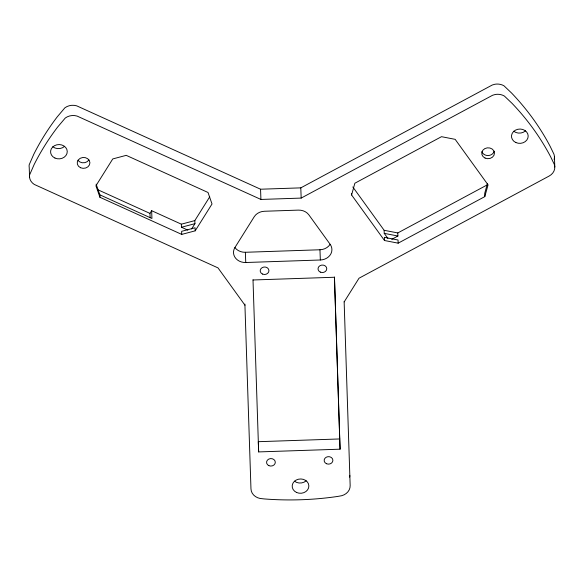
<?xml version="1.0" encoding="UTF-8"?>
<svg xmlns="http://www.w3.org/2000/svg" width="584" height="584" viewBox="0 0 584 584"><rect width="100%" height="100%" fill="white"/><g stroke="black" fill="none" stroke-linecap="round" stroke-linejoin="round"><path stroke-width="0.88" d="M351.604 194.983L354.86 183.23L441.497 136.685L455.162 139.342L488.056 184.873L484.8 196.626L398.164 243.17L384.498 240.513L351.604 194.983L351.546 193.399M487.472 183.391L484.684 193.465L484.8 196.626M150.117 217.715L149.957 213.401L151.65 210.693L181.361 224.176L194.822 220.606L209.729 196.823M191.632 228.95L194.939 223.672L194.822 220.606M195.195 230.833L212.021 203.984L208.013 192.479L126.224 155.351L112.763 158.928L95.929 185.778L99.944 197.282L181.733 234.403L195.195 230.833L195.085 227.767L181.624 231.337L181.733 234.403M344.188 301.87L359.014 278.218L549.128 176.061A11.921 10.22 -2.1 0 0 554.311 164.389L550.61 156.738A282.16 241.856 -2.1 0 0 512.022 103.324L504.372 96.039A12.06 10.337 -2.1 0 0 495.349 94.462L492.626 95.243L301.176 198.086L260.924 199.443L77.066 116.063A11.994 10.278 -2.1 0 0 65.269 118.019L57.568 127.144A282.16 241.856 -2.1 0 0 34.186 164.462L29.572 174.981A11.994 10.278 -2.1 0 0 34.23 184.413L218.007 267.895L244.973 305.22M29.594 177.667L29.222 167.44A11.994 10.278 -2.1 0 1 29.2 164.754L33.806 154.234A282.16 241.856 -2.1 0 1 57.195 116.917L64.897 107.799A11.994 10.278 -2.1 0 1 76.694 105.835L260.552 189.216L300.796 187.866L492.254 85.016L494.969 84.235A12.06 10.337 -2.1 0 1 503.999 85.811L511.642 93.097A282.16 241.856 -2.1 0 1 550.237 146.511L553.931 154.161A11.921 10.22 -2.1 0 1 554.106 159.447M352.816 186.953L384.126 230.286L397.792 232.943L487.662 184.661M391.747 239.323L397.901 236.016L397.792 232.943M181.361 224.176L181.471 227.249L194.939 223.672M234.892 247.521A11.921 10.22 -2.1 0 0 245.375 252.281L319.959 249.769A11.921 10.22 -2.1 0 0 330.113 244.316M245.747 262.508L320.339 259.997A11.921 10.22 -2.1 0 0 330.157 244.331L308.878 214.876A11.921 10.22 -2.1 0 0 298.387 210.116L264.399 211.262A11.921 10.22 -2.1 0 0 254.244 216.715L234.929 247.536A11.921 10.22 -2.1 0 0 245.747 262.508L245.375 252.281M253.054 279.984L334.479 277.247L340.085 449.184L258.654 451.921L258.281 441.694L339.713 438.956L340.085 449.184M384.126 230.286L384.236 233.359L397.901 236.016M181.471 227.249L187.829 230.132M98.163 189.888L149.957 213.401M96.126 184.15L99.857 194.83L151.935 218.467L151.65 210.693M384.236 233.359L387.878 238.403M554.428 156.789L554.8 167.017M398.164 243.17L398.047 240.009L384.381 237.345L384.498 240.513M319.959 249.769L320.339 259.997M300.796 187.866L301.176 198.086M260.552 189.216L260.924 199.443M99.857 194.83L99.944 197.282M344.137 301.643L350.159 485.559A11.921 10.22 -2.1 0 1 341.655 495.721L337.705 496.436A282.16 241.856 -2.1 0 1 264.092 498.918L260.121 498.466A11.921 10.22 -2.1 0 1 250.967 488.896L244.893 304.082M334.428 277.028L339.713 438.956M253.003 279.765L258.654 451.921M349.787 475.332A11.921 10.22 -2.1 0 1 349.663 477.113M64.605 146.35A8.344 7.154 -2.1 0 1 52.808 146.745M306.206 480.756A8.344 7.154 -2.1 0 1 294.409 481.15M525.52 130.831A8.344 7.154 -2.1 0 1 513.723 131.232M494.174 151.292A6.358 5.453 -2.1 0 1 488.166 155.534A6.358 5.453 -2.1 0 1 481.895 151.701M88.943 159.928A6.358 5.453 -2.1 0 1 77.942 160.293M54.947 158.052A8.344 7.154 -2.1 0 0 67.255 151.438A8.344 7.154 -2.1 0 0 54.546 145.664A8.344 7.154 -2.1 0 0 54.947 158.052M296.555 492.458A8.344 7.154 -2.1 0 0 308.863 485.844A8.344 7.154 -2.1 0 0 296.146 480.077A8.344 7.154 -2.1 0 0 296.555 492.458M320.324 272.108A4.373 3.745 -2.1 0 0 326.77 268.64A4.373 3.745 -2.1 0 0 320.112 265.618A4.373 3.745 -2.1 0 0 320.324 272.108M326.449 463.711A4.373 3.745 -2.1 0 0 332.895 460.243A4.373 3.745 -2.1 0 0 326.237 457.221A4.373 3.745 -2.1 0 0 326.449 463.711M262.493 274.057A4.373 3.745 -2.1 0 0 268.939 270.589A4.373 3.745 -2.1 0 0 262.282 267.567A4.373 3.745 -2.1 0 0 262.493 274.057M485.078 158.074A6.358 5.453 -2.1 0 0 494.458 153.03A6.358 5.453 -2.1 0 0 484.771 148.635A6.358 5.453 -2.1 0 0 485.078 158.074M268.859 465.645A4.373 3.745 -2.1 0 0 275.305 462.185A4.373 3.745 -2.1 0 0 268.647 459.155A4.373 3.745 -2.1 0 0 268.859 465.645M515.862 142.54A8.344 7.154 -2.1 0 0 528.177 135.926A8.344 7.154 -2.1 0 0 515.46 130.152A8.344 7.154 -2.1 0 0 515.862 142.54M80.534 167.725A6.358 5.453 -2.1 0 0 89.914 162.688A6.358 5.453 -2.1 0 0 80.227 158.293A6.358 5.453 -2.1 0 0 80.534 167.725"/></g></svg>
